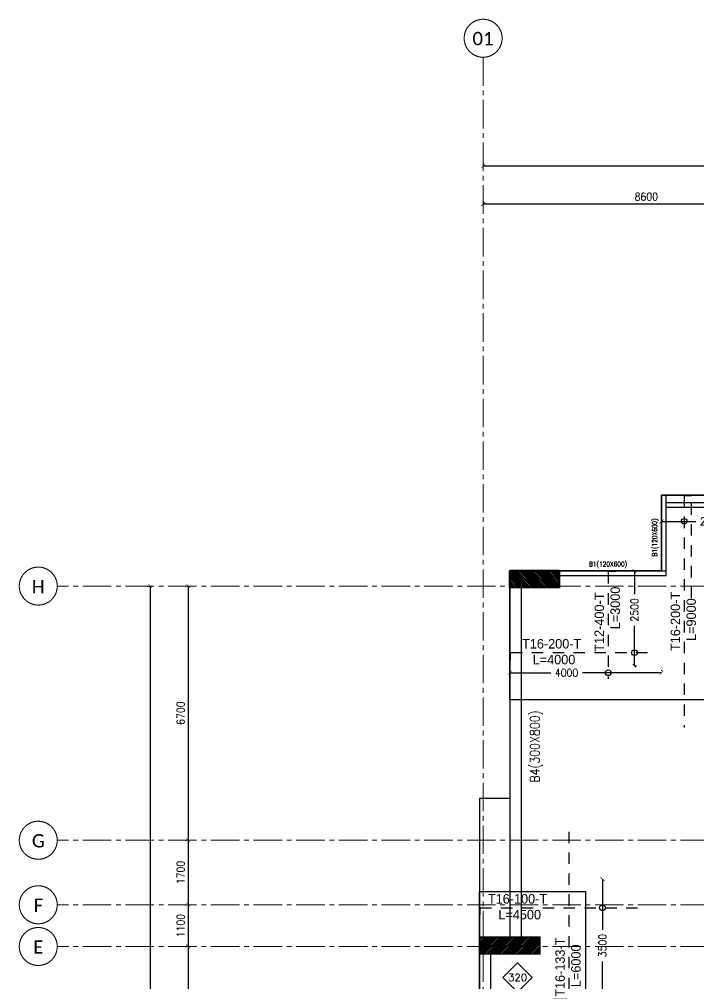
# Model space of a CAD drawing. Header units: millimetres. Extents: x -967280 to 3852, y 2833 to 1955156.
# Drawn here: x -753053 to -735148, y 803356 to 828777 of the extents above; entities that cross this region are included whole.
import ezdxf
from ezdxf.enums import TextEntityAlignment as Align

# ---------------------------------------------------------------- set-up
doc = ezdxf.new("R2010")
doc.units = ezdxf.units.MM
doc.header["$LTSCALE"] = 1000
doc.header["$PDMODE"] = 35
doc.header["$PDSIZE"] = 25
for name, pattern in [('$0$DASHED2', [0.375, 0.25, -0.125]), ('B05-FIRST FLOOR PLAN$0$DLINE', [0.55, 0.3, -0.25]), ('Columns_Structural070816$0$CENTER2', [1.125, 0.75, -0.125, 0.125, -0.125]), ('HRZN_Line-Ptrn-Sold', [9144001.0, 9144000.0, -1])]:
    doc.linetypes.add(name, pattern=pattern)
for name, color, linetype in [('_N-DIM 3', 7, 'Continuous'), ('B05-FIRST FLOOR PLAN$0$STR_ROOF RFT$0$S-SYMB', 30, 'Continuous'), ('S - col hach', 1, 'Continuous'), ('S -Beams', 2, 'Continuous'), ('S-TEXT', 2, 'Continuous'), ('SLAB', 210, 'Continuous')]:
    doc.layers.add(name, color=color, linetype=linetype)
for name, color, linetype, lineweight in [('A-AX-ATT-100', 7, 'HRZN_Line-Ptrn-Sold', 18), ('S - column', 6, 'Continuous', 60), ('ST-000-AXIS', 9, 'Columns_Structural070816$0$CENTER2', 9), ('ST-203-SLAB-TXT', 7, 'Continuous', 30), ('ST-206-SLAB-DIM', 1, 'Continuous', 20), ('ST-RFT-BOT', 2, '$0$DASHED2', 30), ('ST-RFT-TOP', 5, '$0$DASHED2', 30)]:
    doc.layers.add(name, color=color, linetype=linetype, lineweight=lineweight)
doc.styles.add('B05-FIRST FLOOR PLAN$0$XS-Roof RFT$0$T25-100', font='STENCIL.shx', dxfattribs={"height": 250})
doc.styles.add('Calibri_2', font='calibri.ttf', dxfattribs={"height": 300})
doc.styles.add('ROMANC', font='romanc.shx')
doc.styles.add('ST-DIM', font='romans.shx', dxfattribs={"width": 0.85})
doc.styles.add('TUNELNO', font='romans.shx', dxfattribs={"width": 0.9})
doc.dimstyles.new('Copy(2) of DSEC', dxfattribs={"dimtxt": 200, "dimasz": 100, "dimexe": 50, "dimexo": 80, "dimgap": 100, "dimtad": 1, "dimdec": 0, "dimrnd": 5, "dimzin": 0, "dimdsep": 46, "dimtxsty": 'TUNELNO', "dimblk": 'ARCHTICK', "dimcen": 0.09, "dimclrd": 1, "dimclre": 1, "dimclrt": 3, "dimadec": 0, "dimazin": 0, "dimtfac": 0.78125, "dimtdec": 0, "dimtix": 1, "dimtmove": 2, "dimatfit": 3, "dimldrblk": 'ARCHTICK', "dimfxl": 1, "dimtolj": 1, "dimtzin": 0, "dimarcsym": 0})

# ---------------------------------------------------------------- blocks, each defined once
blk = doc.blocks.new('str col from 1st to 3rd')
at = {"layer": 'S - col hach'}
h = blk.add_hatch(dxfattribs=at)
h.set_pattern_fill('ANSI31', color=2, scale=10, angle=90)
h.set_pattern_definition([(135, (1204352.032, -211048.726), (-22.4506403, -22.4506403), [])])
h.paths.add_polyline_path([(-28700, 13700), (-30000, 13700), (-30000, 13250), (-28700, 13250)])
h = blk.add_hatch(dxfattribs=at)
h.set_pattern_fill('ANSI31', color=2, scale=10)
h.set_pattern_definition([(45, (-254348.726, -1220652.032), (-22.4506403, 22.4506403), [])])
h.paths.add_polyline_path([(-30800, 3600), (-29200, 3600), (-29200, 4050), (-30800, 4050)])
at = {"layer": 'S - column', "lineweight": 15}
for points in [[(-30000, 13250), (-28700, 13250), (-28700, 13700), (-30000, 13700)], [(-30800, 4050), (-30800, 3600), (-29200, 3600), (-29200, 4050)]]:
    blk.add_lwpolyline(points, close=True, dxfattribs=at)
at = {"layer": 'ST-RFT-BOT', "color": 7, "linetype": 'Continuous', "lineweight": 50, "ltscale": 30}
blk.add_lwpolyline([(-28700, 13250), (-28700, 13700), (-30000, 13700), (-30000, 13250)], dxfattribs=at)
at = {"layer": 'ST-RFT-BOT', "color": 7, "linetype": 'Continuous', "ltscale": 30}
blk.add_lwpolyline([(-29200, 3600), (-29200, 4050), (-30800, 4050), (-30800, 3600)], dxfattribs=at)
blk = doc.blocks.new('_ArchTick')
at = {"color": 0, "linetype": 'ByBlock', "const_width": 0.15}
blk.add_lwpolyline([(-0.5, -0.5), (0.5, 0.5)], dxfattribs=at)
blk = doc.blocks.new('*D828')
at = {"layer": 'Defpoints', "color": 0, "transparency": 16777216}
for p in [(-737655, 806113), (-737685, 802612), (-737655, 802612)]:
    blk.add_point(p, dxfattribs=at)
at = {"layer": 'ST-206-SLAB-DIM', "color": 1, "lineweight": -2, "transparency": 16777216}
for p, q in [((-737685, 806113), (-737685, 804780)), ((-737685, 802612), (-737685, 803945))]:
    blk.add_line(p, q, dxfattribs=at)
at = {"layer": 'ST-206-SLAB-DIM', "color": 1, "lineweight": -2, "transparency": 16777216, "xscale": 100, "yscale": 100, "zscale": 100}
for p, rotation in [((-737685, 806113), 90), ((-737685, 802612), 270)]:
    blk.add_blockref('_ArchTick', p, dxfattribs=dict(at, rotation=rotation))
at = {"layer": 'ST-206-SLAB-DIM', "color": 3, "transparency": 16777216, "insert": (-737685, 804362), "char_height": 200, "attachment_point": 5, "rotation": 90, "style": 'TUNELNO'}
blk.add_mtext('\\A1;3500', dxfattribs=at)
blk = doc.blocks.new('*D868')
at = {"layer": 'Defpoints', "color": 0, "transparency": 16777216}
for p in [(-736129, 815676), (-733927, 815679), (-733926, 815543)]:
    blk.add_point(p, dxfattribs=at)
at = {"layer": 'ST-206-SLAB-DIM', "color": 1, "lineweight": -2, "transparency": 16777216}
for p, q in [((-736129, 815596), (-736128, 815490)), ((-736129, 815540), (-735220, 815542)), ((-733926, 815543), (-734386, 815543)), ((-733927, 815599), (-733926, 815493))]:
    blk.add_line(p, q, dxfattribs=at)
at = {"layer": 'ST-206-SLAB-DIM', "color": 1, "lineweight": -2, "transparency": 16777216, "xscale": 100, "yscale": 100, "zscale": 100}
for p, rotation in [((-736129, 815540), 180.0758397816262), ((-733926, 815543), 0.07583978162613966)]:
    blk.add_blockref('_ArchTick', p, dxfattribs=dict(at, rotation=rotation))
at = {"layer": 'ST-206-SLAB-DIM', "color": 3, "transparency": 16777216, "insert": (-734803, 815544), "char_height": 200, "attachment_point": 5, "rotation": 0.0758, "style": 'TUNELNO'}
blk.add_mtext('\\A1;2200', dxfattribs=at)
blk = doc.blocks.new('Grid - HRZN_G-Datm-Grid-Head-1554275-FIRST FLOOR FFL_1_')
at = {"layer": 'A-AX-ATT-100'}
blk.add_circle((0, 0), 5, dxfattribs=at)
blk = doc.blocks.new('*D1495')
at = {"layer": '_N-DIM 3', "color": 1, "linetype": 'Continuous', "lineweight": -2, "ltscale": 30, "transparency": 16777216}
for p, q in [((516899, 747185), (516899, 747155)), ((525499, 747185), (525499, 747155)), ((525499, 747105), (516899, 747105))]:
    blk.add_line(p, q, dxfattribs=at)
at = {"layer": 'Defpoints', "color": 0, "linetype": 'Continuous', "ltscale": 30, "transparency": 16777216}
for p in [(516899, 747105), (516899, 747105), (525499, 747105)]:
    blk.add_point(p, dxfattribs=at)
at = {"layer": '_N-DIM 3', "color": 1, "linetype": 'Continuous', "lineweight": -2, "ltscale": 30, "transparency": 16777216, "xscale": 100, "yscale": 100, "zscale": 100, "rotation": 180}
blk.add_blockref('_ArchTick', (516899, 747105), dxfattribs=at)
at = {"layer": '_N-DIM 3', "color": 1, "linetype": 'Continuous', "lineweight": -2, "ltscale": 30, "transparency": 16777216, "xscale": 100, "yscale": 100, "zscale": 100}
blk.add_blockref('_ArchTick', (525499, 747105), dxfattribs=at)
at = {"layer": '_N-DIM 3', "color": 3, "linetype": 'Continuous', "ltscale": 30, "transparency": 16777216, "insert": (521199, 747305), "char_height": 200, "attachment_point": 5, "style": 'TUNELNO'}
blk.add_mtext('\\A1;8600', dxfattribs=at)
blk = doc.blocks.new('*D1496')
at = {"layer": '_N-DIM 3', "color": 1, "linetype": 'Continuous', "lineweight": -2, "ltscale": 30, "transparency": 16777216}
for p, q in [((516899, 748185), (516899, 748155)), ((563099, 748185), (563099, 748155)), ((563099, 748105), (516899, 748105))]:
    blk.add_line(p, q, dxfattribs=at)
at = {"layer": 'Defpoints', "color": 0, "linetype": 'Continuous', "ltscale": 30, "transparency": 16777216}
for p in [(516899, 748105), (516899, 748105), (563099, 748105)]:
    blk.add_point(p, dxfattribs=at)
at = {"layer": '_N-DIM 3', "color": 1, "linetype": 'Continuous', "lineweight": -2, "ltscale": 30, "transparency": 16777216, "xscale": 100, "yscale": 100, "zscale": 100, "rotation": 180}
blk.add_blockref('_ArchTick', (516899, 748105), dxfattribs=at)
at = {"layer": '_N-DIM 3', "color": 1, "linetype": 'Continuous', "lineweight": -2, "ltscale": 30, "transparency": 16777216, "xscale": 100, "yscale": 100, "zscale": 100}
blk.add_blockref('_ArchTick', (563099, 748105), dxfattribs=at)
at = {"layer": '_N-DIM 3', "color": 3, "linetype": 'Continuous', "ltscale": 30, "transparency": 16777216, "insert": (539999, 748305), "char_height": 200, "attachment_point": 5, "style": 'TUNELNO'}
blk.add_mtext('\\A1;46200', dxfattribs=at)
blk = doc.blocks.new('*D1505')
at = {"layer": '_N-DIM 3', "color": 1, "linetype": 'Continuous', "lineweight": -2, "ltscale": 30, "transparency": 16777216}
for p, q in [((509045, 737040), (509075, 737040)), ((509125, 737040), (509125, 730340)), ((509045, 730340), (509075, 730340))]:
    blk.add_line(p, q, dxfattribs=at)
at = {"layer": 'Defpoints', "color": 0, "linetype": 'Continuous', "ltscale": 30, "transparency": 16777216}
for p in [(509125, 737040), (509125, 730340), (509125, 730340)]:
    blk.add_point(p, dxfattribs=at)
at = {"layer": '_N-DIM 3', "color": 1, "linetype": 'Continuous', "lineweight": -2, "ltscale": 30, "transparency": 16777216, "xscale": 100, "yscale": 100, "zscale": 100}
for p, rotation in [((509125, 737040), 90), ((509125, 730340), 270)]:
    blk.add_blockref('_ArchTick', p, dxfattribs=dict(at, rotation=rotation))
at = {"layer": '_N-DIM 3', "color": 3, "linetype": 'Continuous', "ltscale": 30, "transparency": 16777216, "insert": (508925, 733690), "char_height": 200, "attachment_point": 5, "rotation": 90, "style": 'TUNELNO'}
blk.add_mtext('\\A1;6700', dxfattribs=at)
blk = doc.blocks.new('*D1506')
at = {"layer": '_N-DIM 3', "color": 1, "linetype": 'Continuous', "lineweight": -2, "ltscale": 30, "transparency": 16777216}
for p, q in [((509045, 730340), (509075, 730340)), ((509125, 730340), (509125, 728640)), ((509045, 728640), (509075, 728640))]:
    blk.add_line(p, q, dxfattribs=at)
at = {"layer": 'Defpoints', "color": 0, "linetype": 'Continuous', "ltscale": 30, "transparency": 16777216}
for p in [(509125, 730340), (509125, 728640), (509125, 728640)]:
    blk.add_point(p, dxfattribs=at)
at = {"layer": '_N-DIM 3', "color": 1, "linetype": 'Continuous', "lineweight": -2, "ltscale": 30, "transparency": 16777216, "xscale": 100, "yscale": 100, "zscale": 100}
for p, rotation in [((509125, 730340), 90), ((509125, 728640), 270)]:
    blk.add_blockref('_ArchTick', p, dxfattribs=dict(at, rotation=rotation))
at = {"layer": '_N-DIM 3', "color": 3, "linetype": 'Continuous', "ltscale": 30, "transparency": 16777216, "insert": (508925, 729490), "char_height": 200, "attachment_point": 5, "rotation": 90, "style": 'TUNELNO'}
blk.add_mtext('\\A1;1700', dxfattribs=at)
blk = doc.blocks.new('*D1507')
at = {"layer": '_N-DIM 3', "color": 1, "linetype": 'Continuous', "lineweight": -2, "ltscale": 30, "transparency": 16777216}
for p, q in [((509045, 728640), (509075, 728640)), ((509125, 728640), (509125, 727540)), ((509045, 727540), (509075, 727540))]:
    blk.add_line(p, q, dxfattribs=at)
at = {"layer": 'Defpoints', "color": 0, "linetype": 'Continuous', "ltscale": 30, "transparency": 16777216}
for p in [(509125, 728640), (509125, 727540), (509125, 727540)]:
    blk.add_point(p, dxfattribs=at)
at = {"layer": '_N-DIM 3', "color": 1, "linetype": 'Continuous', "lineweight": -2, "ltscale": 30, "transparency": 16777216, "xscale": 100, "yscale": 100, "zscale": 100}
for p, rotation in [((509125, 728640), 90), ((509125, 727540), 270)]:
    blk.add_blockref('_ArchTick', p, dxfattribs=dict(at, rotation=rotation))
at = {"layer": '_N-DIM 3', "color": 3, "linetype": 'Continuous', "ltscale": 30, "transparency": 16777216, "insert": (508925, 728090), "char_height": 200, "attachment_point": 5, "rotation": 90, "style": 'TUNELNO'}
blk.add_mtext('\\A1;1100', dxfattribs=at)
blk = doc.blocks.new('*D1508')
at = {"layer": '_N-DIM 3', "color": 1, "linetype": 'Continuous', "lineweight": -2, "ltscale": 30, "transparency": 16777216}
for p, q in [((509045, 727540), (509075, 727540)), ((509125, 727540), (509125, 719940)), ((509045, 719940), (509075, 719940))]:
    blk.add_line(p, q, dxfattribs=at)
at = {"layer": 'Defpoints', "color": 0, "linetype": 'Continuous', "ltscale": 30, "transparency": 16777216}
for p in [(509125, 727540), (509125, 719940), (509125, 719940)]:
    blk.add_point(p, dxfattribs=at)
at = {"layer": '_N-DIM 3', "color": 1, "linetype": 'Continuous', "lineweight": -2, "ltscale": 30, "transparency": 16777216, "xscale": 100, "yscale": 100, "zscale": 100}
for p, rotation in [((509125, 727540), 90), ((509125, 719940), 270)]:
    blk.add_blockref('_ArchTick', p, dxfattribs=dict(at, rotation=rotation))
at = {"layer": '_N-DIM 3', "color": 3, "linetype": 'Continuous', "ltscale": 30, "transparency": 16777216, "insert": (508925, 723740), "char_height": 200, "attachment_point": 5, "rotation": 90, "style": 'TUNELNO'}
blk.add_mtext('\\A1;7600', dxfattribs=at)
blk = doc.blocks.new('*D1512')
at = {"layer": '_N-DIM 3', "color": 1, "linetype": 'Continuous', "lineweight": -2, "ltscale": 30, "transparency": 16777216}
for p, q in [((508045, 737040), (508075, 737040)), ((508125, 737040), (508125, 710440)), ((508045, 710440), (508075, 710440))]:
    blk.add_line(p, q, dxfattribs=at)
at = {"layer": 'Defpoints', "color": 0, "linetype": 'Continuous', "ltscale": 30, "transparency": 16777216}
for p in [(508125, 737040), (508125, 710440), (508125, 710440)]:
    blk.add_point(p, dxfattribs=at)
at = {"layer": '_N-DIM 3', "color": 1, "linetype": 'Continuous', "lineweight": -2, "ltscale": 30, "transparency": 16777216, "xscale": 100, "yscale": 100, "zscale": 100}
for p, rotation in [((508125, 737040), 90), ((508125, 710440), 270)]:
    blk.add_blockref('_ArchTick', p, dxfattribs=dict(at, rotation=rotation))
at = {"layer": '_N-DIM 3', "color": 3, "linetype": 'Continuous', "ltscale": 30, "transparency": 16777216, "insert": (507925, 723740), "char_height": 200, "attachment_point": 5, "rotation": 90, "style": 'TUNELNO'}
blk.add_mtext('\\A1;26600', dxfattribs=at)
blk = doc.blocks.new('*D883')
at = {"layer": 'Defpoints', "color": 0, "transparency": 16777216}
for p in [(-736917, 814237), (-736917, 811738), (-736842, 811738)]:
    blk.add_point(p, dxfattribs=at)
at = {"layer": 'ST-206-SLAB-DIM', "color": 1, "lineweight": -2, "transparency": 16777216}
for p, q in [((-736842, 814237), (-736842, 813626)), ((-736837, 814237), (-736792, 814237)), ((-736842, 811738), (-736842, 812792)), ((-736837, 811738), (-736792, 811738))]:
    blk.add_line(p, q, dxfattribs=at)
at = {"layer": 'ST-206-SLAB-DIM', "color": 1, "lineweight": -2, "transparency": 16777216, "xscale": 100, "yscale": 100, "zscale": 100}
for p, rotation in [((-736842, 814237), 90), ((-736842, 811738), 270)]:
    blk.add_blockref('_ArchTick', p, dxfattribs=dict(at, rotation=rotation))
at = {"layer": 'ST-206-SLAB-DIM', "color": 3, "transparency": 16777216, "insert": (-736842, 813209), "char_height": 200, "attachment_point": 5, "rotation": 90, "style": 'TUNELNO'}
blk.add_mtext('\\A1;2500', dxfattribs=at)
blk = doc.blocks.new('*D884')
at = {"layer": 'Defpoints', "color": 0, "transparency": 16777216}
for p in [(-740129, 811554), (-740129, 811538), (-736129, 811538)]:
    blk.add_point(p, dxfattribs=at)
at = {"layer": 'ST-206-SLAB-DIM', "color": 1, "lineweight": -2, "transparency": 16777216}
for p, q in [((-740129, 811618), (-740129, 811604)), ((-740129, 811554), (-739048, 811554)), ((-736129, 811554), (-738214, 811554)), ((-736129, 811618), (-736129, 811604))]:
    blk.add_line(p, q, dxfattribs=at)
at = {"layer": 'ST-206-SLAB-DIM', "color": 1, "lineweight": -2, "transparency": 16777216, "xscale": 100, "yscale": 100, "zscale": 100}
for p, rotation in [((-740129, 811554), 180.0000000000016), ((-736129, 811554), 1.598721155460225e-12)]:
    blk.add_blockref('_ArchTick', p, dxfattribs=dict(at, rotation=rotation))
at = {"layer": 'ST-206-SLAB-DIM', "color": 3, "transparency": 16777216, "insert": (-738631, 811554), "char_height": 200, "attachment_point": 5, "style": 'TUNELNO'}
blk.add_mtext('\\A1;4000', dxfattribs=at)
blk = doc.blocks.new('AXES-00')
at = {"layer": 'ST-000-AXIS'}
for p, q in [((516898.9, 750979.6), (516898.9, 695813.8)), ((575723.2, 737039.7), (505674.3, 737039.7)), ((575723.2, 730339.7), (505674.3, 730339.7)), ((575723.2, 728639.7), (505674.3, 728639.7)), ((575723.2, 727539.7), (505674.3, 727539.7))]:
    blk.add_line(p, q, dxfattribs=at)
at = {"layer": 'A-AX-ATT-100'}
for p, xscale, yscale, zscale, rotation in [((516898.9, 751479.6), 99.99999999999993, 99.99999999999993, 99.99999999999993, 180), ((505174.3, 737039.7), 100.0000000000001, 100.0000000000001, 100.0000000000001, 90), ((505174.3, 730339.7), 100.0000000000001, 100.0000000000001, 100.0000000000001, 90), ((505174.3, 728639.7), 100.0000000000001, 100.0000000000001, 100.0000000000001, 90), ((505174.3, 727539.7), 100.0000000000001, 100.0000000000001, 100.0000000000001, 90)]:
    blk.add_blockref('Grid - HRZN_G-Datm-Grid-Head-1554275-FIRST FLOOR FFL_1_', p, dxfattribs=dict(at, xscale=xscale, yscale=yscale, zscale=zscale, rotation=rotation))
at = {"layer": 'A-AX-ATT-100', "linetype": 'Continuous', "lineweight": 13, "char_height": 350, "attachment_point": 1, "style": 'Calibri_2'}
for s, insert, width in [('01', (516618, 751647.5), 673.417), ('H', (505005.2, 737201), 416.877), ('G', (505005.2, 730501), 416.877), ('F', (505051.7, 728801), 304.641), ('E', (505041.7, 727701), 328.692)]:
    blk.add_mtext(s, dxfattribs=dict(at, insert=insert, width=width))
at = {"layer": '_N-DIM 3', "color": 3, "linetype": 'Continuous', "ltscale": 30}
for base, p1, p2, picture, middle in [((516898.9, 748104.7), (563098.9, 748104.7), (516898.9, 748104.7), '*D1496', (539998.9, 748304.7)), ((516898.9, 747104.7), (525498.9, 747104.7), (516898.9, 747104.7), '*D1495', (521198.9, 747304.7))]:
    dim = blk.add_linear_dim(base=base, p1=p1, p2=p2, dimstyle='Copy(2) of DSEC', dxfattribs=at)
    dim.commit()
    dim.dimension.update_dxf_attribs({"geometry": picture, "text_midpoint": middle})
for base, p1, p2, picture, middle in [((508125, 710439.7), (508125, 737039.7), (508125, 710439.7), '*D1512', (507925, 723739.7)), ((509125, 730339.7), (509125, 737039.7), (509125, 730339.7), '*D1505', (508925, 733689.7)), ((509125, 728639.7), (509125, 730339.7), (509125, 728639.7), '*D1506', (508925, 729489.7)), ((509125, 727539.7), (509125, 728639.7), (509125, 727539.7), '*D1507', (508925, 728089.7)), ((509125, 719939.7), (509125, 727539.7), (509125, 719939.7), '*D1508', (508925, 723739.7))]:
    dim = blk.add_linear_dim(base=base, p1=p1, p2=p2, angle=90, dimstyle='Copy(2) of DSEC', dxfattribs=at)
    dim.commit()
    dim.dimension.update_dxf_attribs({"geometry": picture, "text_midpoint": middle})

msp = doc.modelspace()

# ---------------------------------------------------------------- linework, layer by layer
at = {"layer": 'B05-FIRST FLOOR PLAN$0$STR_ROOF RFT$0$S-SYMB'}
for centre in [(-735528.8, 815545.2), (-736842.4, 812082.5), (-737531.6, 811553.9), (-737684.7, 805359.5)]:
    msp.add_circle(centre, 75, dxfattribs=at)
at = {"layer": 'S -Beams'}
for p, q in [((-736128.7, 814237.4), (-736128.7, 816237.4)), ((-736008.7, 814117.4), (-736008.7, 816237.4)), ((-736008.7, 816037.4), (-730730.3, 816037.4)), ((-736008.7, 815917.4), (-730848.8, 815917.4)), ((-738828.7, 814237.4), (-736008.7, 814237.4)), ((-738828.7, 814117.4), (-736008.7, 814117.4)), ((-740128.7, 813787.4), (-740128.7, 804587.4)), ((-739828.7, 813787.4), (-739828.7, 804587.4)), ((-740928.7, 796937.4), (-740928.7, 804137.4)), ((-740628.7, 796937.4), (-740628.7, 804137.4))]:
    msp.add_line(p, q, dxfattribs=at)
msp.add_lwpolyline([(-734928.8, 816237.4), (-736128.7, 816237.4), (-736128.7, 814237.4), (-740128.7, 814237.4), (-740128.8, 808237.4), (-740928.8, 808237.4), (-740928.8, 792837.4)], dxfattribs=at)
at = {"layer": 'S-TEXT', "color": 7, "true_color": 0xffffff}
msp.add_lwpolyline([(-739925.9, 803135.6), (-739538.8, 803522.7), (-739925.9, 803909.9), (-740313.1, 803522.7)], close=True, dxfattribs=at)
at = {"layer": 'SLAB', "color": 2, "linetype": 'Continuous', "ltscale": 30}
for points in [[(-740128.7, 814237.4), (-736128.7, 814237.4), (-736128.7, 816237.4), (-734928.8, 816237.4), (-734928.8, 816037.4), (-730728.8, 816037.4), (-730728.8, 814187.4), (-730528.7, 814187.4), (-730528.7, 812737.4), (-730078.8, 812737.4), (-730078.8, 812537.1), (-729128.6, 812537.1), (-729128.6, 810837.4), (-740128.7, 810837.4)], [(-740928.8, 805787.4), (-738128.7, 805787.4), (-738128.7, 802937.4), (-740928.8, 802937.4)]]:
    msp.add_lwpolyline(points, close=True, dxfattribs=at)
at = {"layer": 'ST-RFT-TOP', "linetype": 'B05-FIRST FLOOR PLAN$0$DLINE'}
for points in [[(-735338.8, 813517.4), (-735338.8, 816217.4), (-735528.8, 816217.4), (-735528.8, 810107.4)], [(-738567.5, 807362.4), (-738567.5, 801362.4)], [(-740908.7, 805169.5), (-740908.7, 805359.5), (-736598.7, 805359.5)]]:
    msp.add_lwpolyline(points, dxfattribs=at)
for points in [[(-737331.6, 814217.4), (-737519.1, 814217.4, 0.4142136), (-737531.6, 814204.9), (-737531.6, 811392.7)], [(-740108.7, 811882.5), (-740108.7, 812070, -0.4142136), (-740096.2, 812082.5), (-736288.3, 812082.5)]]:
    msp.add_lwpolyline(points, format="xyb", dxfattribs=at)

# ---------------------------------------------------------------- block references
at = {"layer": 'S -Beams'}
msp.add_blockref('AXES-00', (-1257727.6, 76797.6), dxfattribs=at)
at = {"layer": 'ST-RFT-BOT', "color": 3, "linetype": 'Continuous'}
msp.add_blockref('str col from 1st to 3rd', (-710128.7, 800537.4), dxfattribs=at)

# ---------------------------------------------------------------- texts
at = {"layer": 'S-TEXT', "color": 3, "insert": (-740172.4, 803618.7), "char_height": 196, "attachment_point": 1, "style": 'ROMANC'}
msp.add_mtext_dynamic_manual_height_columns('320', width=592857.868, gutter_width=980, heights=[0], dxfattribs=at)
at = {"layer": 'ST-203-SLAB-TXT', "color": 1, "style": 'ST-DIM', "width": 0.85}
msp.add_text('B1(120X600)', height=125, rotation=90, dxfattribs=at).set_placement((-736308.4, 815119.5), align=Align.MIDDLE_CENTER)
msp.add_text('B1(120X600)', height=125, dxfattribs=at).set_placement((-737536.6, 814417.1), align=Align.MIDDLE_CENTER)
at = {"layer": 'ST-203-SLAB-TXT', "style": 'B05-FIRST FLOOR PLAN$0$XS-Roof RFT$0$T25-100'}
for s, p in [('L=3000', (-737224.2, 812697.9)), ('T12-400-T', (-737643.4, 812107.3)), ('T16-200-T', (-735638.1, 812124.6)), ('L=9000', (-735221.4, 812389.9)), ('T16-133-T', (-738676.7, 803012.4)), ('L=6000', (-738260, 803265.7))]:
    msp.add_text(s, height=250, rotation=90, dxfattribs=at).set_placement(p)
for s, p in [('T16-200-T', (-739803.7, 812191.8)), ('L=4000', (-739524.3, 811775.1)), ('T16-100-T', (-740703.2, 805468.8)), ('L=4500', (-740428.5, 805052.1))]:
    msp.add_text(s, height=250, dxfattribs=at).set_placement(p)
at = {"layer": 'ST-203-SLAB-TXT', "style": 'ST-DIM', "width": 0.85}
msp.add_text('B4(300X800)', height=250, rotation=90, dxfattribs=at).set_placement((-739466.3, 809606.3), align=Align.MIDDLE_CENTER)

# ---------------------------------------------------------------- dimensions: what is measured, and where the dimension line sits
at = {"layer": 'ST-206-SLAB-DIM'}
for base, p1, p2, angle, picture, middle in [((-733926.5, 815543.4), (-736128.7, 815675.8), (-733926.6, 815678.7), 0.07584, '*D868', (-734802.8, 815544.3)), ((-736842.4, 811738.5), (-736916.9, 814237.4), (-736916.9, 811738.5), 270, '*D883', (-736842.4, 813209.3)), ((-740128.7, 811553.9), (-736128.7, 811537.7), (-740128.7, 811537.7), 180, '*D884', (-738630.7, 811553.9)), ((-737684.8, 802611.9), (-737654.8, 806112.8), (-737654.8, 802611.9), 270, '*D828', (-737684.8, 804362.4))]:
    dim = msp.add_linear_dim(base=base, p1=p1, p2=p2, angle=angle, dimstyle='Copy(2) of DSEC', dxfattribs=at)
    dim.commit()
    dim.dimension.update_dxf_attribs({"geometry": picture, "text_midpoint": middle, "dimtype": 161})

doc.saveas('drawing.dxf')
